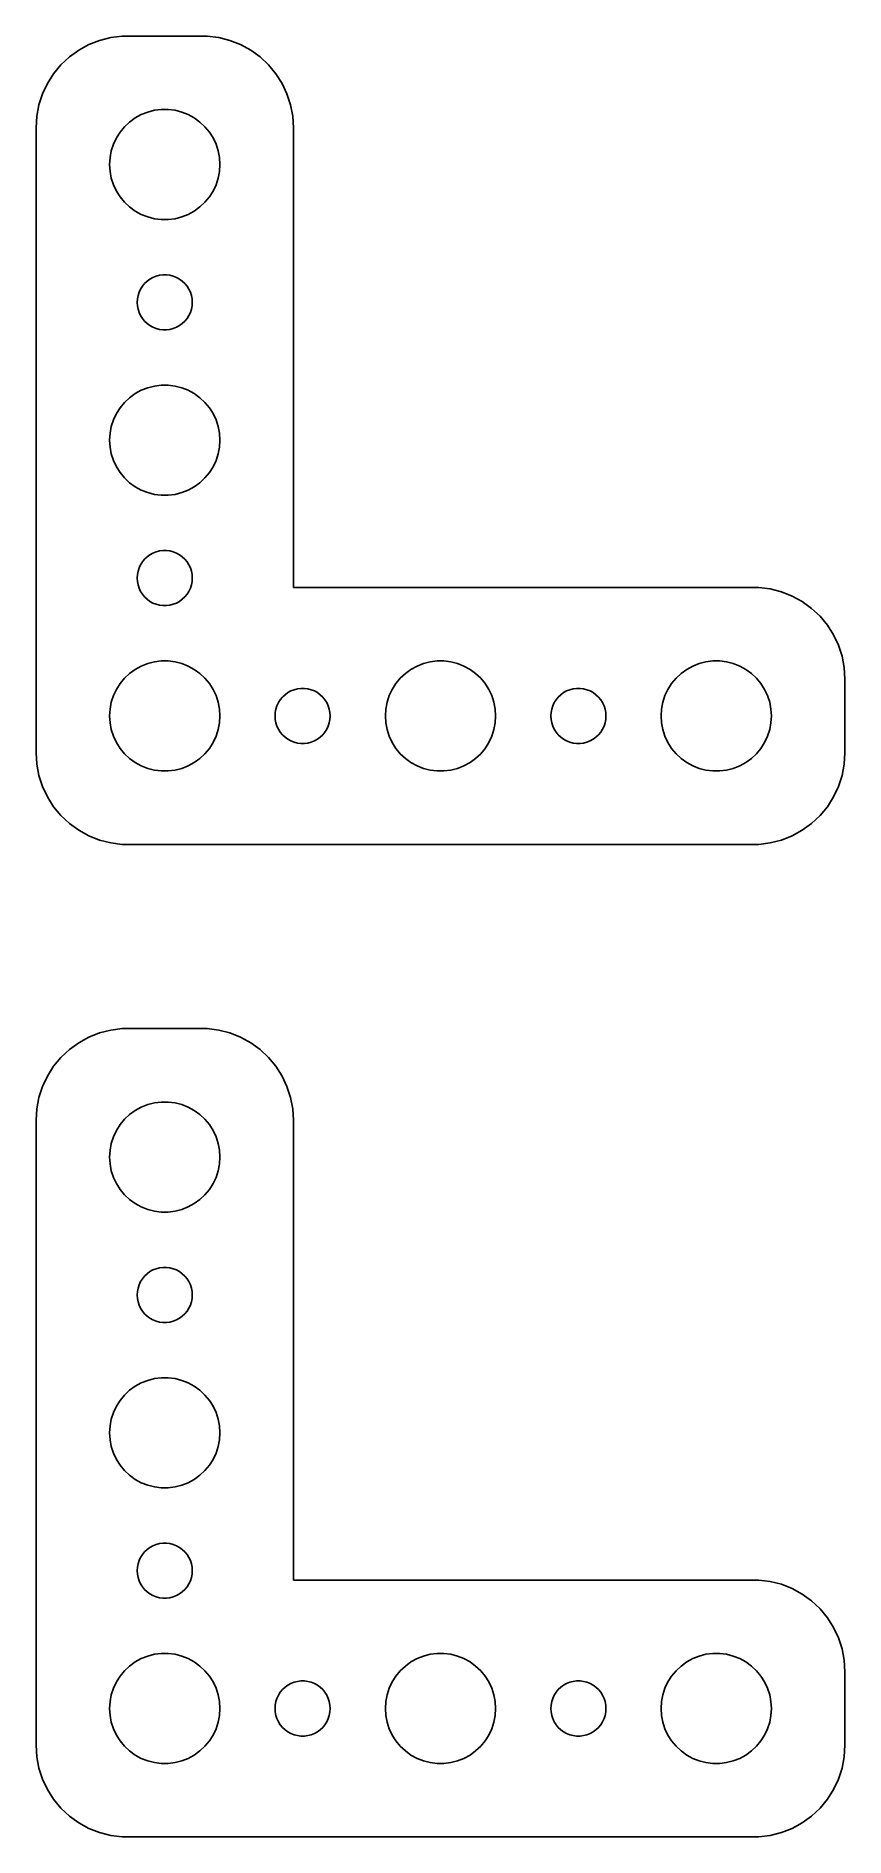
# Model space of a CAD drawing. Header units: metres. Extents: x -22 to 22, y 47 to 145.
import ezdxf

# ---------------------------------------------------------------- set-up
doc = ezdxf.new("R2010")
doc.units = ezdxf.units.M

msp = doc.modelspace()

# ---------------------------------------------------------------- linework, layer by layer
for p, q in [((-19.6791, 144.222), (-20.1871, 143.853)), ((-19.1289, 144.524), (-19.6791, 144.222)), ((-18.5451, 144.755), (-19.1289, 144.524)), ((-17.9369, 144.911), (-18.5451, 144.755)), ((-17.3139, 144.99), (-17.9369, 144.911)), ((-12.686, 144.99), (-17.3139, 144.99)), ((-12.0631, 144.911), (-12.686, 144.99)), ((-11.4549, 144.755), (-12.0631, 144.911)), ((-10.8711, 144.524), (-11.4549, 144.755)), ((-10.3209, 144.222), (-10.8711, 144.524)), ((-9.81287, 143.853), (-10.3209, 144.222)), ((-20.6448, 143.423), (-21.0451, 142.939)), ((-20.1871, 143.853), (-20.6448, 143.423)), ((-9.35515, 143.423), (-9.81287, 143.853)), ((-8.95491, 142.939), (-9.35515, 143.423)), ((-21.3815, 142.409), (-21.6489, 141.841)), ((-21.0451, 142.939), (-21.3815, 142.409)), ((-8.61845, 142.409), (-8.95491, 142.939)), ((-8.3511, 141.841), (-8.61845, 142.409)), ((-21.8429, 141.243), (-21.9606, 140.627)), ((-21.6489, 141.841), (-21.8429, 141.243)), ((-8.15707, 141.243), (-8.3511, 141.841)), ((-8.03941, 140.627), (-8.15707, 141.243)), ((-21.9606, 140.627), (-22, 140)), ((-17.1869, 140.054), (-16.9123, 140.312)), ((-16.9123, 140.312), (-16.6075, 140.533)), ((-16.6075, 140.533), (-16.2773, 140.714)), ((-16.2773, 140.714), (-15.927, 140.853)), ((-15.927, 140.853), (-15.5621, 140.947)), ((-15.5621, 140.947), (-15.1884, 140.994)), ((-15.1884, 140.994), (-14.8116, 140.994)), ((-14.8116, 140.994), (-14.4379, 140.947)), ((-14.4379, 140.947), (-14.0729, 140.853)), ((-14.0729, 140.853), (-13.7227, 140.714)), ((-13.7227, 140.714), (-13.3925, 140.533)), ((-13.3925, 140.533), (-13.0877, 140.312)), ((-13.0877, 140.312), (-12.8131, 140.054)), ((-8, 140), (-8.03941, 140.627)), ((-22, 140), (-22, 106)), ((-17.7893, 139.104), (-17.6289, 139.445)), ((-17.6289, 139.445), (-17.427, 139.763)), ((-17.427, 139.763), (-17.1869, 140.054)), ((-12.8131, 140.054), (-12.5729, 139.763)), ((-12.5729, 139.763), (-12.3711, 139.445)), ((-12.3711, 139.445), (-12.2107, 139.104)), ((-8, 114.99), (-8, 140)), ((-18, 138), (-17.9763, 138.376)), ((-17.9763, 138.376), (-17.9057, 138.746)), ((-17.9057, 138.746), (-17.7893, 139.104)), ((-12.2107, 139.104), (-12.0942, 138.746)), ((-12.0942, 138.746), (-12.0237, 138.376)), ((-12.0237, 138.376), (-12, 138)), ((-17.9763, 137.624), (-18, 138)), ((-17.9057, 137.254), (-17.9763, 137.624)), ((-17.7893, 136.896), (-17.9057, 137.254)), ((-12.0942, 137.254), (-12.2107, 136.896)), ((-12.0237, 137.624), (-12.0942, 137.254)), ((-12, 138), (-12.0237, 137.624)), ((-17.6289, 136.555), (-17.7893, 136.896)), ((-17.427, 136.237), (-17.6289, 136.555)), ((-17.1869, 135.946), (-17.427, 136.237)), ((-12.5729, 136.237), (-12.8131, 135.946)), ((-12.3711, 136.555), (-12.5729, 136.237)), ((-12.2107, 136.896), (-12.3711, 136.555)), ((-16.9123, 135.688), (-17.1869, 135.946)), ((-16.6075, 135.467), (-16.9123, 135.688)), ((-16.2773, 135.286), (-16.6075, 135.467)), ((-15.927, 135.147), (-16.2773, 135.286)), ((-13.7227, 135.286), (-14.0729, 135.147)), ((-13.3925, 135.467), (-13.7227, 135.286)), ((-13.0877, 135.688), (-13.3925, 135.467)), ((-12.8131, 135.946), (-13.0877, 135.688)), ((-15.5621, 135.053), (-15.927, 135.147)), ((-15.1884, 135.006), (-15.5621, 135.053)), ((-14.8116, 135.006), (-15.1884, 135.006)), ((-14.4379, 135.053), (-14.8116, 135.006)), ((-14.0729, 135.147), (-14.4379, 135.053)), ((-16.3145, 131.223), (-16.2135, 131.382)), ((-16.2135, 131.382), (-16.0934, 131.527)), ((-16.0934, 131.527), (-15.9561, 131.656)), ((-15.9561, 131.656), (-15.8037, 131.766)), ((-15.8037, 131.766), (-15.6387, 131.857)), ((-15.6387, 131.857), (-15.4635, 131.927)), ((-15.4635, 131.927), (-15.2811, 131.973)), ((-15.2811, 131.973), (-15.0942, 131.997)), ((-15.0942, 131.997), (-14.9058, 131.997)), ((-14.9058, 131.997), (-14.7189, 131.973)), ((-14.7189, 131.973), (-14.5365, 131.927)), ((-14.5365, 131.927), (-14.3613, 131.857)), ((-14.3613, 131.857), (-14.1963, 131.766)), ((-14.1963, 131.766), (-14.0439, 131.656)), ((-14.0439, 131.656), (-13.9065, 131.527)), ((-13.9065, 131.527), (-13.7865, 131.382)), ((-13.7865, 131.382), (-13.6855, 131.223)), ((-16.5, 130.5), (-16.4882, 130.688)), ((-16.4882, 130.312), (-16.5, 130.5)), ((-16.4882, 130.688), (-16.4529, 130.873)), ((-16.4529, 130.873), (-16.3947, 131.052)), ((-16.3947, 131.052), (-16.3145, 131.223)), ((-13.6855, 131.223), (-13.6053, 131.052)), ((-13.6053, 131.052), (-13.5471, 130.873)), ((-13.5471, 130.873), (-13.5118, 130.688)), ((-13.5118, 130.688), (-13.5, 130.5)), ((-13.5, 130.5), (-13.5118, 130.312)), ((-16.4529, 130.127), (-16.4882, 130.312)), ((-16.3947, 129.948), (-16.4529, 130.127)), ((-16.3145, 129.777), (-16.3947, 129.948)), ((-16.2135, 129.618), (-16.3145, 129.777)), ((-16.0934, 129.473), (-16.2135, 129.618)), ((-15.9561, 129.344), (-16.0934, 129.473)), ((-15.8037, 129.234), (-15.9561, 129.344)), ((-14.0439, 129.344), (-14.1963, 129.234)), ((-13.9065, 129.473), (-14.0439, 129.344)), ((-13.7865, 129.618), (-13.9065, 129.473)), ((-13.6855, 129.777), (-13.7865, 129.618)), ((-13.6053, 129.948), (-13.6855, 129.777)), ((-13.5471, 130.127), (-13.6053, 129.948)), ((-13.5118, 130.312), (-13.5471, 130.127)), ((-15.6387, 129.143), (-15.8037, 129.234)), ((-15.4635, 129.073), (-15.6387, 129.143)), ((-15.2811, 129.027), (-15.4635, 129.073)), ((-15.0942, 129.003), (-15.2811, 129.027)), ((-14.9058, 129.003), (-15.0942, 129.003)), ((-14.7189, 129.027), (-14.9058, 129.003)), ((-14.5365, 129.073), (-14.7189, 129.027)), ((-14.3613, 129.143), (-14.5365, 129.073)), ((-14.1963, 129.234), (-14.3613, 129.143)), ((-16.9123, 125.312), (-16.6075, 125.533)), ((-16.6075, 125.533), (-16.2773, 125.714)), ((-16.2773, 125.714), (-15.927, 125.853)), ((-15.927, 125.853), (-15.5621, 125.947)), ((-15.5621, 125.947), (-15.1884, 125.994)), ((-15.1884, 125.994), (-14.8116, 125.994)), ((-14.8116, 125.994), (-14.4379, 125.947)), ((-14.4379, 125.947), (-14.0729, 125.853)), ((-14.0729, 125.853), (-13.7227, 125.714)), ((-13.7227, 125.714), (-13.3925, 125.533)), ((-13.3925, 125.533), (-13.0877, 125.312)), ((-17.7893, 124.104), (-17.6289, 124.445)), ((-17.6289, 124.445), (-17.427, 124.763)), ((-17.427, 124.763), (-17.1869, 125.054)), ((-17.1869, 125.054), (-16.9123, 125.312)), ((-13.0877, 125.312), (-12.8131, 125.054)), ((-12.8131, 125.054), (-12.5729, 124.763)), ((-12.5729, 124.763), (-12.3711, 124.445)), ((-12.3711, 124.445), (-12.2107, 124.104)), ((-17.9763, 123.376), (-17.9057, 123.746)), ((-17.9057, 123.746), (-17.7893, 124.104)), ((-12.2107, 124.104), (-12.0942, 123.746)), ((-12.0942, 123.746), (-12.0237, 123.376)), ((-18, 123), (-17.9763, 123.376)), ((-17.9763, 122.624), (-18, 123)), ((-17.9057, 122.254), (-17.9763, 122.624)), ((-12.0237, 122.624), (-12.0942, 122.254)), ((-12.0237, 123.376), (-12, 123)), ((-12, 123), (-12.0237, 122.624)), ((-17.7893, 121.896), (-17.9057, 122.254)), ((-17.6289, 121.555), (-17.7893, 121.896)), ((-17.427, 121.237), (-17.6289, 121.555)), ((-12.3711, 121.555), (-12.5729, 121.237)), ((-12.2107, 121.896), (-12.3711, 121.555)), ((-12.0942, 122.254), (-12.2107, 121.896)), ((-17.1869, 120.946), (-17.427, 121.237)), ((-16.9123, 120.688), (-17.1869, 120.946)), ((-16.6075, 120.467), (-16.9123, 120.688)), ((-13.0877, 120.688), (-13.3925, 120.467)), ((-12.8131, 120.946), (-13.0877, 120.688)), ((-12.5729, 121.237), (-12.8131, 120.946)), ((-16.2773, 120.286), (-16.6075, 120.467)), ((-15.927, 120.147), (-16.2773, 120.286)), ((-15.5621, 120.053), (-15.927, 120.147)), ((-15.1884, 120.006), (-15.5621, 120.053)), ((-14.8116, 120.006), (-15.1884, 120.006)), ((-14.4379, 120.053), (-14.8116, 120.006)), ((-14.0729, 120.147), (-14.4379, 120.053)), ((-13.7227, 120.286), (-14.0729, 120.147)), ((-13.3925, 120.467), (-13.7227, 120.286)), ((-16.0934, 116.527), (-15.9561, 116.656)), ((-15.9561, 116.656), (-15.8037, 116.766)), ((-15.8037, 116.766), (-15.6387, 116.857)), ((-15.6387, 116.857), (-15.4635, 116.927)), ((-15.4635, 116.927), (-15.2811, 116.973)), ((-15.2811, 116.973), (-15.0942, 116.997)), ((-15.0942, 116.997), (-14.9058, 116.997)), ((-14.9058, 116.997), (-14.7189, 116.973)), ((-14.7189, 116.973), (-14.5365, 116.927)), ((-14.5365, 116.927), (-14.3613, 116.857)), ((-14.3613, 116.857), (-14.1963, 116.766)), ((-14.1963, 116.766), (-14.0439, 116.656)), ((-14.0439, 116.656), (-13.9065, 116.527)), ((-16.5, 115.5), (-16.4882, 115.688)), ((-16.4882, 115.688), (-16.4529, 115.873)), ((-16.4529, 115.873), (-16.3947, 116.052)), ((-16.3947, 116.052), (-16.3145, 116.223)), ((-16.3145, 116.223), (-16.2135, 116.382)), ((-16.2135, 116.382), (-16.0934, 116.527)), ((-13.9065, 116.527), (-13.7865, 116.382)), ((-13.7865, 116.382), (-13.6855, 116.223)), ((-13.6855, 116.223), (-13.6053, 116.052)), ((-13.6053, 116.052), (-13.5471, 115.873)), ((-13.5471, 115.873), (-13.5118, 115.688)), ((-13.5118, 115.688), (-13.5, 115.5)), ((-16.4882, 115.312), (-16.5, 115.5)), ((-16.4529, 115.127), (-16.4882, 115.312)), ((-16.3947, 114.948), (-16.4529, 115.127)), ((-16.3145, 114.777), (-16.3947, 114.948)), ((-16.2135, 114.618), (-16.3145, 114.777)), ((-13.6855, 114.777), (-13.7865, 114.618)), ((-13.6053, 114.948), (-13.6855, 114.777)), ((-13.5471, 115.127), (-13.6053, 114.948)), ((-13.5118, 115.312), (-13.5471, 115.127)), ((-13.5, 115.5), (-13.5118, 115.312)), ((17.3139, 114.99), (-8, 114.99)), ((17.9369, 114.911), (17.3139, 114.99)), ((18.5451, 114.755), (17.9369, 114.911)), ((19.1289, 114.524), (18.5451, 114.755)), ((-16.0934, 114.473), (-16.2135, 114.618)), ((-15.9561, 114.344), (-16.0934, 114.473)), ((-15.8037, 114.234), (-15.9561, 114.344)), ((-15.6387, 114.143), (-15.8037, 114.234)), ((-15.4635, 114.073), (-15.6387, 114.143)), ((-15.2811, 114.027), (-15.4635, 114.073)), ((-15.0942, 114.003), (-15.2811, 114.027)), ((-14.9058, 114.003), (-15.0942, 114.003)), ((-14.7189, 114.027), (-14.9058, 114.003)), ((-14.5365, 114.073), (-14.7189, 114.027)), ((-14.3613, 114.143), (-14.5365, 114.073)), ((-14.1963, 114.234), (-14.3613, 114.143)), ((-14.0439, 114.344), (-14.1963, 114.234)), ((-13.9065, 114.473), (-14.0439, 114.344)), ((-13.7865, 114.618), (-13.9065, 114.473)), ((19.6791, 114.222), (19.1289, 114.524)), ((20.1871, 113.853), (19.6791, 114.222)), ((20.6448, 113.423), (20.1871, 113.853)), ((21.0451, 112.939), (20.6448, 113.423)), ((21.3815, 112.409), (21.0451, 112.939)), ((21.6489, 111.841), (21.3815, 112.409)), ((21.8429, 111.243), (21.6489, 111.841)), ((-16.2773, 110.714), (-15.927, 110.853)), ((-15.927, 110.853), (-15.5621, 110.947)), ((-15.5621, 110.947), (-15.1884, 110.994)), ((-15.1884, 110.994), (-14.8116, 110.994)), ((-14.8116, 110.994), (-14.4379, 110.947)), ((-14.4379, 110.947), (-14.0729, 110.853)), ((-14.0729, 110.853), (-13.7227, 110.714)), ((-1.27733, 110.714), (-0.92705, 110.853)), ((-0.92705, 110.853), (-0.56213, 110.947)), ((-0.56213, 110.947), (-0.18837, 110.994)), ((-0.18837, 110.994), (0.18837, 110.994)), ((0.18837, 110.994), (0.56213, 110.947)), ((0.56213, 110.947), (0.92705, 110.853)), ((0.92705, 110.853), (1.27733, 110.714)), ((13.7227, 110.714), (14.0729, 110.853)), ((14.0729, 110.853), (14.4379, 110.947)), ((14.4379, 110.947), (14.8116, 110.994)), ((14.8116, 110.994), (15.1884, 110.994)), ((15.1884, 110.994), (15.5621, 110.947)), ((15.5621, 110.947), (15.927, 110.853)), ((15.927, 110.853), (16.2773, 110.714)), ((21.9606, 110.627), (21.8429, 111.243)), ((-17.6289, 109.445), (-17.427, 109.763)), ((-17.427, 109.763), (-17.1869, 110.054)), ((-17.1869, 110.054), (-16.9123, 110.312)), ((-16.9123, 110.312), (-16.6075, 110.533)), ((-16.6075, 110.533), (-16.2773, 110.714)), ((-13.7227, 110.714), (-13.3925, 110.533)), ((-13.3925, 110.533), (-13.0877, 110.312)), ((-13.0877, 110.312), (-12.8131, 110.054)), ((-12.8131, 110.054), (-12.5729, 109.763)), ((-12.5729, 109.763), (-12.3711, 109.445)), ((-2.62891, 109.445), (-2.42705, 109.763)), ((-2.42705, 109.763), (-2.1869, 110.054)), ((-2.1869, 110.054), (-1.91226, 110.312)), ((-1.91226, 110.312), (-1.60747, 110.533)), ((-1.60747, 110.533), (-1.27733, 110.714)), ((1.27733, 110.714), (1.60747, 110.533)), ((1.60747, 110.533), (1.91226, 110.312)), ((1.91226, 110.312), (2.1869, 110.054)), ((2.1869, 110.054), (2.42705, 109.763)), ((2.42705, 109.763), (2.62891, 109.445)), ((12.3711, 109.445), (12.5729, 109.763)), ((12.5729, 109.763), (12.8131, 110.054)), ((12.8131, 110.054), (13.0877, 110.312)), ((13.0877, 110.312), (13.3925, 110.533)), ((13.3925, 110.533), (13.7227, 110.714)), ((16.2773, 110.714), (16.6075, 110.533)), ((16.6075, 110.533), (16.9123, 110.312)), ((16.9123, 110.312), (17.1869, 110.054)), ((17.1869, 110.054), (17.427, 109.763)), ((17.427, 109.763), (17.6289, 109.445)), ((22, 110), (21.9606, 110.627)), ((22, 106), (22, 110)), ((-17.9057, 108.746), (-17.7893, 109.104)), ((-17.7893, 109.104), (-17.6289, 109.445)), ((-12.3711, 109.445), (-12.2107, 109.104)), ((-12.2107, 109.104), (-12.0942, 108.746)), ((-8.81445, 108.723), (-8.71352, 108.882)), ((-8.71352, 108.882), (-8.59344, 109.027)), ((-8.59344, 109.027), (-8.45613, 109.156)), ((-8.45613, 109.156), (-8.30373, 109.266)), ((-8.30373, 109.266), (-8.13866, 109.357)), ((-8.13866, 109.357), (-7.96352, 109.427)), ((-7.96352, 109.427), (-7.78107, 109.473)), ((-7.78107, 109.473), (-7.59418, 109.497)), ((-7.59418, 109.497), (-7.40581, 109.497)), ((-7.40581, 109.497), (-7.21892, 109.473)), ((-7.21892, 109.473), (-7.03647, 109.427)), ((-7.03647, 109.427), (-6.86133, 109.357)), ((-6.86133, 109.357), (-6.69626, 109.266)), ((-6.69626, 109.266), (-6.54385, 109.156)), ((-6.54385, 109.156), (-6.40654, 109.027)), ((-6.40654, 109.027), (-6.28647, 108.882)), ((-6.28647, 108.882), (-6.18553, 108.723)), ((-2.90575, 108.746), (-2.78932, 109.104)), ((-2.78932, 109.104), (-2.62891, 109.445)), ((2.62891, 109.445), (2.78932, 109.104)), ((2.78932, 109.104), (2.90575, 108.746)), ((6.18553, 108.723), (6.28647, 108.882)), ((6.28647, 108.882), (6.40654, 109.027)), ((6.40654, 109.027), (6.54385, 109.156)), ((6.54385, 109.156), (6.69626, 109.266)), ((6.69626, 109.266), (6.86133, 109.357)), ((6.86133, 109.357), (7.03647, 109.427)), ((7.03647, 109.427), (7.21892, 109.473)), ((7.21892, 109.473), (7.40581, 109.497)), ((7.40581, 109.497), (7.59418, 109.497)), ((7.59418, 109.497), (7.78107, 109.473)), ((7.78107, 109.473), (7.96352, 109.427)), ((7.96352, 109.427), (8.13866, 109.357)), ((8.13866, 109.357), (8.30373, 109.266)), ((8.30373, 109.266), (8.45613, 109.156)), ((8.45613, 109.156), (8.59344, 109.027)), ((8.59344, 109.027), (8.71352, 108.882)), ((8.71352, 108.882), (8.81445, 108.723)), ((12.0942, 108.746), (12.2107, 109.104)), ((12.2107, 109.104), (12.3711, 109.445)), ((17.6289, 109.445), (17.7893, 109.104)), ((17.7893, 109.104), (17.9057, 108.746)), ((-18, 108), (-17.9763, 108.376)), ((-17.9763, 107.624), (-18, 108)), ((-17.9763, 108.376), (-17.9057, 108.746)), ((-12.0942, 108.746), (-12.0237, 108.376)), ((-12.0237, 108.376), (-12, 108)), ((-12, 108), (-12.0237, 107.624)), ((-9, 108), (-8.98816, 108.188)), ((-8.98816, 107.812), (-9, 108)), ((-8.98816, 108.188), (-8.95287, 108.373)), ((-8.95287, 107.627), (-8.98816, 107.812)), ((-8.95287, 108.373), (-8.89465, 108.552)), ((-8.89465, 108.552), (-8.81445, 108.723)), ((-6.18553, 108.723), (-6.10533, 108.552)), ((-6.10533, 108.552), (-6.04712, 108.373)), ((-6.04712, 108.373), (-6.01183, 108.188)), ((-6.01183, 107.812), (-6.04712, 107.627)), ((-6.01183, 108.188), (-6, 108)), ((-6, 108), (-6.01183, 107.812)), ((-3, 108), (-2.97633, 108.376)), ((-2.97633, 107.624), (-3, 108)), ((-2.97633, 108.376), (-2.90575, 108.746)), ((2.90575, 108.746), (2.97633, 108.376)), ((2.97633, 108.376), (3, 108)), ((3, 108), (2.97633, 107.624)), ((6, 108), (6.01183, 108.188)), ((6.01183, 107.812), (6, 108)), ((6.01183, 108.188), (6.04712, 108.373)), ((6.04712, 107.627), (6.01183, 107.812)), ((6.04712, 108.373), (6.10533, 108.552)), ((6.10533, 108.552), (6.18553, 108.723)), ((8.81445, 108.723), (8.89465, 108.552)), ((8.89465, 108.552), (8.95287, 108.373)), ((8.95287, 108.373), (8.98816, 108.188)), ((8.98816, 107.812), (8.95287, 107.627)), ((8.98816, 108.188), (9, 108)), ((9, 108), (8.98816, 107.812)), ((12, 108), (12.0237, 108.376)), ((12.0237, 107.624), (12, 108)), ((12.0237, 108.376), (12.0942, 108.746)), ((17.9057, 108.746), (17.9763, 108.376)), ((17.9763, 108.376), (18, 108)), ((18, 108), (17.9763, 107.624)), ((-17.9057, 107.254), (-17.9763, 107.624)), ((-17.7893, 106.896), (-17.9057, 107.254)), ((-17.6289, 106.555), (-17.7893, 106.896)), ((-12.2107, 106.896), (-12.3711, 106.555)), ((-12.0942, 107.254), (-12.2107, 106.896)), ((-12.0237, 107.624), (-12.0942, 107.254)), ((-8.89465, 107.448), (-8.95287, 107.627)), ((-8.81445, 107.277), (-8.89465, 107.448)), ((-8.71352, 107.118), (-8.81445, 107.277)), ((-8.59344, 106.973), (-8.71352, 107.118)), ((-8.45613, 106.844), (-8.59344, 106.973)), ((-8.30373, 106.734), (-8.45613, 106.844)), ((-6.54385, 106.844), (-6.69626, 106.734)), ((-6.40654, 106.973), (-6.54385, 106.844)), ((-6.28647, 107.118), (-6.40654, 106.973)), ((-6.18553, 107.277), (-6.28647, 107.118)), ((-6.10533, 107.448), (-6.18553, 107.277)), ((-6.04712, 107.627), (-6.10533, 107.448)), ((-2.90575, 107.254), (-2.97633, 107.624)), ((-2.78932, 106.896), (-2.90575, 107.254)), ((-2.62891, 106.555), (-2.78932, 106.896)), ((2.78932, 106.896), (2.62891, 106.555)), ((2.90575, 107.254), (2.78932, 106.896)), ((2.97633, 107.624), (2.90575, 107.254)), ((6.10533, 107.448), (6.04712, 107.627)), ((6.18553, 107.277), (6.10533, 107.448)), ((6.28647, 107.118), (6.18553, 107.277)), ((6.40654, 106.973), (6.28647, 107.118)), ((6.54385, 106.844), (6.40654, 106.973)), ((6.69626, 106.734), (6.54385, 106.844)), ((8.45613, 106.844), (8.30373, 106.734)), ((8.59344, 106.973), (8.45613, 106.844)), ((8.71352, 107.118), (8.59344, 106.973)), ((8.81445, 107.277), (8.71352, 107.118)), ((8.89465, 107.448), (8.81445, 107.277)), ((8.95287, 107.627), (8.89465, 107.448)), ((12.0942, 107.254), (12.0237, 107.624)), ((12.2107, 106.896), (12.0942, 107.254)), ((12.3711, 106.555), (12.2107, 106.896)), ((17.7893, 106.896), (17.6289, 106.555)), ((17.9057, 107.254), (17.7893, 106.896)), ((17.9763, 107.624), (17.9057, 107.254)), ((-22, 106), (-21.9606, 105.373)), ((-17.427, 106.237), (-17.6289, 106.555)), ((-17.1869, 105.946), (-17.427, 106.237)), ((-16.9123, 105.688), (-17.1869, 105.946)), ((-12.8131, 105.946), (-13.0877, 105.688)), ((-12.5729, 106.237), (-12.8131, 105.946)), ((-12.3711, 106.555), (-12.5729, 106.237)), ((-8.13866, 106.643), (-8.30373, 106.734)), ((-7.96352, 106.573), (-8.13866, 106.643)), ((-7.78107, 106.527), (-7.96352, 106.573)), ((-7.59418, 106.503), (-7.78107, 106.527)), ((-7.40581, 106.503), (-7.59418, 106.503)), ((-7.21892, 106.527), (-7.40581, 106.503)), ((-7.03647, 106.573), (-7.21892, 106.527)), ((-6.86133, 106.643), (-7.03647, 106.573)), ((-6.69626, 106.734), (-6.86133, 106.643)), ((-2.42705, 106.237), (-2.62891, 106.555)), ((-2.1869, 105.946), (-2.42705, 106.237)), ((-1.91226, 105.688), (-2.1869, 105.946)), ((2.1869, 105.946), (1.91226, 105.688)), ((2.42705, 106.237), (2.1869, 105.946)), ((2.62891, 106.555), (2.42705, 106.237)), ((6.86133, 106.643), (6.69626, 106.734)), ((7.03647, 106.573), (6.86133, 106.643)), ((7.21892, 106.527), (7.03647, 106.573)), ((7.40581, 106.503), (7.21892, 106.527)), ((7.59418, 106.503), (7.40581, 106.503)), ((7.78107, 106.527), (7.59418, 106.503)), ((7.96352, 106.573), (7.78107, 106.527)), ((8.13866, 106.643), (7.96352, 106.573)), ((8.30373, 106.734), (8.13866, 106.643)), ((12.5729, 106.237), (12.3711, 106.555)), ((12.8131, 105.946), (12.5729, 106.237)), ((13.0877, 105.688), (12.8131, 105.946)), ((17.1869, 105.946), (16.9123, 105.688)), ((17.427, 106.237), (17.1869, 105.946)), ((17.6289, 106.555), (17.427, 106.237)), ((21.9606, 105.373), (22, 106)), ((-21.9606, 105.373), (-21.8429, 104.757)), ((-16.6075, 105.467), (-16.9123, 105.688)), ((-16.2773, 105.286), (-16.6075, 105.467)), ((-15.927, 105.147), (-16.2773, 105.286)), ((-15.5621, 105.053), (-15.927, 105.147)), ((-15.1884, 105.006), (-15.5621, 105.053)), ((-14.8116, 105.006), (-15.1884, 105.006)), ((-14.4379, 105.053), (-14.8116, 105.006)), ((-14.0729, 105.147), (-14.4379, 105.053)), ((-13.7227, 105.286), (-14.0729, 105.147)), ((-13.3925, 105.467), (-13.7227, 105.286)), ((-13.0877, 105.688), (-13.3925, 105.467)), ((-1.60747, 105.467), (-1.91226, 105.688)), ((-1.27733, 105.286), (-1.60747, 105.467)), ((-0.92705, 105.147), (-1.27733, 105.286)), ((-0.56213, 105.053), (-0.92705, 105.147)), ((-0.18837, 105.006), (-0.56213, 105.053)), ((0.18837, 105.006), (-0.18837, 105.006)), ((0.56213, 105.053), (0.18837, 105.006)), ((0.92705, 105.147), (0.56213, 105.053)), ((1.27733, 105.286), (0.92705, 105.147)), ((1.60747, 105.467), (1.27733, 105.286)), ((1.91226, 105.688), (1.60747, 105.467)), ((13.3925, 105.467), (13.0877, 105.688)), ((13.7227, 105.286), (13.3925, 105.467)), ((14.0729, 105.147), (13.7227, 105.286)), ((14.4379, 105.053), (14.0729, 105.147)), ((14.8116, 105.006), (14.4379, 105.053)), ((15.1884, 105.006), (14.8116, 105.006)), ((15.5621, 105.053), (15.1884, 105.006)), ((15.927, 105.147), (15.5621, 105.053)), ((16.2773, 105.286), (15.927, 105.147)), ((16.6075, 105.467), (16.2773, 105.286)), ((16.9123, 105.688), (16.6075, 105.467)), ((21.8429, 104.757), (21.9606, 105.373)), ((-21.8429, 104.757), (-21.6489, 104.159)), ((-21.6489, 104.159), (-21.3815, 103.591)), ((21.3815, 103.591), (21.6489, 104.159)), ((21.6489, 104.159), (21.8429, 104.757)), ((-21.3815, 103.591), (-21.0451, 103.061)), ((-21.0451, 103.061), (-20.6448, 102.577)), ((20.6448, 102.577), (21.0451, 103.061)), ((21.0451, 103.061), (21.3815, 103.591)), ((-20.6448, 102.577), (-20.1871, 102.147)), ((-20.1871, 102.147), (-19.6791, 101.778)), ((19.6791, 101.778), (20.1871, 102.147)), ((20.1871, 102.147), (20.6448, 102.577)), ((-19.6791, 101.778), (-19.1289, 101.476)), ((-19.1289, 101.476), (-18.5451, 101.245)), ((-18.5451, 101.245), (-17.9369, 101.089)), ((-17.9369, 101.089), (-17.3139, 101.01)), ((-17.3139, 101.01), (17.3139, 101.01)), ((17.3139, 101.01), (17.9369, 101.089)), ((17.9369, 101.089), (18.5451, 101.245)), ((18.5451, 101.245), (19.1289, 101.476)), ((19.1289, 101.476), (19.6791, 101.778)), ((-19.6791, 90.2216), (-20.1871, 89.8526)), ((-19.1289, 90.5241), (-19.6791, 90.2216)), ((-18.5451, 90.7553), (-19.1289, 90.5241)), ((-17.9369, 90.9114), (-18.5451, 90.7553)), ((-17.3139, 90.9901), (-17.9369, 90.9114)), ((-12.686, 90.9901), (-17.3139, 90.9901)), ((-12.0631, 90.9114), (-12.686, 90.9901)), ((-11.4549, 90.7553), (-12.0631, 90.9114)), ((-10.8711, 90.5241), (-11.4549, 90.7553)), ((-10.3209, 90.2216), (-10.8711, 90.5241)), ((-9.81287, 89.8526), (-10.3209, 90.2216)), ((-20.6448, 89.4227), (-21.0451, 88.9389)), ((-20.1871, 89.8526), (-20.6448, 89.4227)), ((-9.35515, 89.4227), (-9.81287, 89.8526)), ((-8.95491, 88.9389), (-9.35515, 89.4227)), ((-21.3815, 88.4088), (-21.6489, 87.8406)), ((-21.0451, 88.9389), (-21.3815, 88.4088)), ((-8.61845, 88.4088), (-8.95491, 88.9389)), ((-8.3511, 87.8406), (-8.61845, 88.4088)), ((-21.8429, 87.2434), (-21.9606, 86.6267)), ((-21.6489, 87.8406), (-21.8429, 87.2434)), ((-8.15707, 87.2434), (-8.3511, 87.8406)), ((-8.03941, 86.6267), (-8.15707, 87.2434)), ((-21.9606, 86.6267), (-22, 86)), ((-17.1869, 86.0536), (-16.9123, 86.3115)), ((-16.9123, 86.3115), (-16.6075, 86.533)), ((-16.6075, 86.533), (-16.2773, 86.7145)), ((-16.2773, 86.7145), (-15.927, 86.8532)), ((-15.927, 86.8532), (-15.5621, 86.9469)), ((-15.5621, 86.9469), (-15.1884, 86.9941)), ((-15.1884, 86.9941), (-14.8116, 86.9941)), ((-14.8116, 86.9941), (-14.4379, 86.9469)), ((-14.4379, 86.9469), (-14.0729, 86.8532)), ((-14.0729, 86.8532), (-13.7227, 86.7145)), ((-13.7227, 86.7145), (-13.3925, 86.533)), ((-13.3925, 86.533), (-13.0877, 86.3115)), ((-13.0877, 86.3115), (-12.8131, 86.0536)), ((-8, 86), (-8.03941, 86.6267)), ((-22, 86), (-22, 52)), ((-17.7893, 85.1044), (-17.6289, 85.4453)), ((-17.6289, 85.4453), (-17.427, 85.7634)), ((-17.427, 85.7634), (-17.1869, 86.0536)), ((-12.8131, 86.0536), (-12.5729, 85.7634)), ((-12.5729, 85.7634), (-12.3711, 85.4453)), ((-12.3711, 85.4453), (-12.2107, 85.1044)), ((-8, 60.9901), (-8, 86)), ((-18, 84), (-17.9763, 84.376)), ((-17.9763, 84.376), (-17.9057, 84.7461)), ((-17.9057, 84.7461), (-17.7893, 85.1044)), ((-12.2107, 85.1044), (-12.0942, 84.7461)), ((-12.0942, 84.7461), (-12.0237, 84.376)), ((-12.0237, 84.376), (-12, 84)), ((-17.9763, 83.624), (-18, 84)), ((-17.9057, 83.2539), (-17.9763, 83.624)), ((-12.0237, 83.624), (-12.0942, 83.2539)), ((-12, 84), (-12.0237, 83.624)), ((-17.7893, 82.8956), (-17.9057, 83.2539)), ((-17.6289, 82.5547), (-17.7893, 82.8956)), ((-17.427, 82.2366), (-17.6289, 82.5547)), ((-12.3711, 82.5547), (-12.5729, 82.2366)), ((-12.2107, 82.8956), (-12.3711, 82.5547)), ((-12.0942, 83.2539), (-12.2107, 82.8956)), ((-17.1869, 81.9464), (-17.427, 82.2366)), ((-16.9123, 81.6884), (-17.1869, 81.9464)), ((-16.6075, 81.467), (-16.9123, 81.6884)), ((-16.2773, 81.2855), (-16.6075, 81.467)), ((-13.3925, 81.467), (-13.7227, 81.2855)), ((-13.0877, 81.6884), (-13.3925, 81.467)), ((-12.8131, 81.9464), (-13.0877, 81.6884)), ((-12.5729, 82.2366), (-12.8131, 81.9464)), ((-15.927, 81.1468), (-16.2773, 81.2855)), ((-15.5621, 81.0531), (-15.927, 81.1468)), ((-15.1884, 81.0059), (-15.5621, 81.0531)), ((-14.8116, 81.0059), (-15.1884, 81.0059)), ((-14.4379, 81.0531), (-14.8116, 81.0059)), ((-14.0729, 81.1468), (-14.4379, 81.0531)), ((-13.7227, 81.2855), (-14.0729, 81.1468)), ((-16.2135, 77.3817), (-16.0934, 77.5268)), ((-16.0934, 77.5268), (-15.9561, 77.6558)), ((-15.9561, 77.6558), (-15.8037, 77.7665)), ((-15.8037, 77.7665), (-15.6387, 77.8572)), ((-15.6387, 77.8572), (-15.4635, 77.9266)), ((-15.4635, 77.9266), (-15.2811, 77.9734)), ((-15.2811, 77.9734), (-15.0942, 77.997)), ((-15.0942, 77.997), (-14.9058, 77.997)), ((-14.9058, 77.997), (-14.7189, 77.9734)), ((-14.7189, 77.9734), (-14.5365, 77.9266)), ((-14.5365, 77.9266), (-14.3613, 77.8572)), ((-14.3613, 77.8572), (-14.1963, 77.7665)), ((-14.1963, 77.7665), (-14.0439, 77.6558)), ((-14.0439, 77.6558), (-13.9065, 77.5268)), ((-13.9065, 77.5268), (-13.7865, 77.3817)), ((-16.5, 76.5), (-16.4882, 76.688)), ((-16.4882, 76.312), (-16.5, 76.5)), ((-16.4882, 76.688), (-16.4529, 76.873)), ((-16.4529, 76.873), (-16.3947, 77.0522)), ((-16.3947, 77.0522), (-16.3145, 77.2226)), ((-16.3145, 77.2226), (-16.2135, 77.3817)), ((-13.7865, 77.3817), (-13.6855, 77.2226)), ((-13.6855, 77.2226), (-13.6053, 77.0522)), ((-13.6053, 77.0522), (-13.5471, 76.873)), ((-13.5471, 76.873), (-13.5118, 76.688)), ((-13.5118, 76.688), (-13.5, 76.5)), ((-13.5, 76.5), (-13.5118, 76.312)), ((-16.4529, 76.127), (-16.4882, 76.312)), ((-16.3947, 75.9478), (-16.4529, 76.127)), ((-16.3145, 75.7774), (-16.3947, 75.9478)), ((-16.2135, 75.6183), (-16.3145, 75.7774)), ((-16.0934, 75.4732), (-16.2135, 75.6183)), ((-15.9561, 75.3442), (-16.0934, 75.4732)), ((-13.9065, 75.4732), (-14.0439, 75.3442)), ((-13.7865, 75.6183), (-13.9065, 75.4732)), ((-13.6855, 75.7774), (-13.7865, 75.6183)), ((-13.6053, 75.9478), (-13.6855, 75.7774)), ((-13.5471, 76.127), (-13.6053, 75.9478)), ((-13.5118, 76.312), (-13.5471, 76.127)), ((-15.8037, 75.2335), (-15.9561, 75.3442)), ((-15.6387, 75.1427), (-15.8037, 75.2335)), ((-15.4635, 75.0734), (-15.6387, 75.1427)), ((-15.2811, 75.0266), (-15.4635, 75.0734)), ((-15.0942, 75.003), (-15.2811, 75.0266)), ((-14.9058, 75.003), (-15.0942, 75.003)), ((-14.7189, 75.0266), (-14.9058, 75.003)), ((-14.5365, 75.0734), (-14.7189, 75.0266)), ((-14.3613, 75.1427), (-14.5365, 75.0734)), ((-14.1963, 75.2335), (-14.3613, 75.1427)), ((-14.0439, 75.3442), (-14.1963, 75.2335)), ((-16.9123, 71.3115), (-16.6075, 71.533)), ((-16.6075, 71.533), (-16.2773, 71.7145)), ((-16.2773, 71.7145), (-15.927, 71.8532)), ((-15.927, 71.8532), (-15.5621, 71.9469)), ((-15.5621, 71.9469), (-15.1884, 71.9941)), ((-15.1884, 71.9941), (-14.8116, 71.9941)), ((-14.8116, 71.9941), (-14.4379, 71.9469)), ((-14.4379, 71.9469), (-14.0729, 71.8532)), ((-14.0729, 71.8532), (-13.7227, 71.7145)), ((-13.7227, 71.7145), (-13.3925, 71.533)), ((-13.3925, 71.533), (-13.0877, 71.3115)), ((-17.6289, 70.4453), (-17.427, 70.7634)), ((-17.427, 70.7634), (-17.1869, 71.0536)), ((-17.1869, 71.0536), (-16.9123, 71.3115)), ((-13.0877, 71.3115), (-12.8131, 71.0536)), ((-12.8131, 71.0536), (-12.5729, 70.7634)), ((-12.5729, 70.7634), (-12.3711, 70.4453)), ((-17.9763, 69.376), (-17.9057, 69.7461)), ((-17.9057, 69.7461), (-17.7893, 70.1044)), ((-17.7893, 70.1044), (-17.6289, 70.4453)), ((-12.3711, 70.4453), (-12.2107, 70.1044)), ((-12.2107, 70.1044), (-12.0942, 69.7461)), ((-12.0942, 69.7461), (-12.0237, 69.376)), ((-18, 69), (-17.9763, 69.376)), ((-17.9763, 68.624), (-18, 69)), ((-17.9057, 68.2539), (-17.9763, 68.624)), ((-12.0237, 68.624), (-12.0942, 68.2539)), ((-12.0237, 69.376), (-12, 69)), ((-12, 69), (-12.0237, 68.624)), ((-17.7893, 67.8956), (-17.9057, 68.2539)), ((-17.6289, 67.5547), (-17.7893, 67.8956)), ((-12.2107, 67.8956), (-12.3711, 67.5547)), ((-12.0942, 68.2539), (-12.2107, 67.8956)), ((-17.427, 67.2366), (-17.6289, 67.5547)), ((-17.1869, 66.9464), (-17.427, 67.2366)), ((-16.9123, 66.6884), (-17.1869, 66.9464)), ((-16.6075, 66.467), (-16.9123, 66.6884)), ((-13.0877, 66.6884), (-13.3925, 66.467)), ((-12.8131, 66.9464), (-13.0877, 66.6884)), ((-12.5729, 67.2366), (-12.8131, 66.9464)), ((-12.3711, 67.5547), (-12.5729, 67.2366)), ((-16.2773, 66.2855), (-16.6075, 66.467)), ((-15.927, 66.1468), (-16.2773, 66.2855)), ((-15.5621, 66.0531), (-15.927, 66.1468)), ((-15.1884, 66.0059), (-15.5621, 66.0531)), ((-14.8116, 66.0059), (-15.1884, 66.0059)), ((-14.4379, 66.0531), (-14.8116, 66.0059)), ((-14.0729, 66.1468), (-14.4379, 66.0531)), ((-13.7227, 66.2855), (-14.0729, 66.1468)), ((-13.3925, 66.467), (-13.7227, 66.2855)), ((-15.9561, 62.6558), (-15.8037, 62.7665)), ((-15.8037, 62.7665), (-15.6387, 62.8572)), ((-15.6387, 62.8572), (-15.4635, 62.9266)), ((-15.4635, 62.9266), (-15.2811, 62.9734)), ((-15.2811, 62.9734), (-15.0942, 62.997)), ((-15.0942, 62.997), (-14.9058, 62.997)), ((-14.9058, 62.997), (-14.7189, 62.9734)), ((-14.7189, 62.9734), (-14.5365, 62.9266)), ((-14.5365, 62.9266), (-14.3613, 62.8572)), ((-14.3613, 62.8572), (-14.1963, 62.7665)), ((-14.1963, 62.7665), (-14.0439, 62.6558)), ((-16.4882, 61.688), (-16.4529, 61.873)), ((-16.4529, 61.873), (-16.3947, 62.0522)), ((-16.3947, 62.0522), (-16.3145, 62.2226)), ((-16.3145, 62.2226), (-16.2135, 62.3817)), ((-16.2135, 62.3817), (-16.0934, 62.5268)), ((-16.0934, 62.5268), (-15.9561, 62.6558)), ((-14.0439, 62.6558), (-13.9065, 62.5268)), ((-13.9065, 62.5268), (-13.7865, 62.3817)), ((-13.7865, 62.3817), (-13.6855, 62.2226)), ((-13.6855, 62.2226), (-13.6053, 62.0522)), ((-13.6053, 62.0522), (-13.5471, 61.873)), ((-13.5471, 61.873), (-13.5118, 61.688)), ((-16.5, 61.5), (-16.4882, 61.688)), ((-16.4882, 61.312), (-16.5, 61.5)), ((-16.4529, 61.127), (-16.4882, 61.312)), ((-16.3947, 60.9478), (-16.4529, 61.127)), ((-16.3145, 60.7774), (-16.3947, 60.9478)), ((-16.2135, 60.6183), (-16.3145, 60.7774)), ((-13.6855, 60.7774), (-13.7865, 60.6183)), ((-13.6053, 60.9478), (-13.6855, 60.7774)), ((-13.5471, 61.127), (-13.6053, 60.9478)), ((-13.5118, 61.312), (-13.5471, 61.127)), ((-13.5118, 61.688), (-13.5, 61.5)), ((-13.5, 61.5), (-13.5118, 61.312)), ((17.3139, 60.9901), (-8, 60.9901)), ((17.9369, 60.9114), (17.3139, 60.9901)), ((18.5451, 60.7553), (17.9369, 60.9114)), ((19.1289, 60.5241), (18.5451, 60.7553)), ((-16.0934, 60.4732), (-16.2135, 60.6183)), ((-15.9561, 60.3442), (-16.0934, 60.4732)), ((-15.8037, 60.2335), (-15.9561, 60.3442)), ((-15.6387, 60.1427), (-15.8037, 60.2335)), ((-15.4635, 60.0734), (-15.6387, 60.1427)), ((-15.2811, 60.0266), (-15.4635, 60.0734)), ((-15.0942, 60.0029), (-15.2811, 60.0266)), ((-14.9058, 60.0029), (-15.0942, 60.0029)), ((-14.7189, 60.0266), (-14.9058, 60.0029)), ((-14.5365, 60.0734), (-14.7189, 60.0266)), ((-14.3613, 60.1427), (-14.5365, 60.0734)), ((-14.1963, 60.2335), (-14.3613, 60.1427)), ((-14.0439, 60.3442), (-14.1963, 60.2335)), ((-13.9065, 60.4732), (-14.0439, 60.3442)), ((-13.7865, 60.6183), (-13.9065, 60.4732)), ((19.6791, 60.2216), (19.1289, 60.5241)), ((20.1871, 59.8526), (19.6791, 60.2216)), ((20.6448, 59.4227), (20.1871, 59.8526)), ((21.0451, 58.9389), (20.6448, 59.4227)), ((21.3815, 58.4088), (21.0451, 58.9389)), ((21.6489, 57.8406), (21.3815, 58.4088)), ((21.8429, 57.2434), (21.6489, 57.8406)), ((-16.2773, 56.7145), (-15.927, 56.8532)), ((-15.927, 56.8532), (-15.5621, 56.9469)), ((-15.5621, 56.9469), (-15.1884, 56.9941)), ((-15.1884, 56.9941), (-14.8116, 56.9941)), ((-14.8116, 56.9941), (-14.4379, 56.9469)), ((-14.4379, 56.9469), (-14.0729, 56.8532)), ((-14.0729, 56.8532), (-13.7227, 56.7145)), ((-1.27733, 56.7145), (-0.92705, 56.8532)), ((-0.92705, 56.8532), (-0.56213, 56.9469)), ((-0.56213, 56.9469), (-0.18837, 56.9941)), ((-0.18837, 56.9941), (0.18837, 56.9941)), ((0.18837, 56.9941), (0.56213, 56.9469)), ((0.56213, 56.9469), (0.92705, 56.8532)), ((0.92705, 56.8532), (1.27733, 56.7145)), ((13.7227, 56.7145), (14.0729, 56.8532)), ((14.0729, 56.8532), (14.4379, 56.9469)), ((14.4379, 56.9469), (14.8116, 56.9941)), ((14.8116, 56.9941), (15.1884, 56.9941)), ((15.1884, 56.9941), (15.5621, 56.9469)), ((15.5621, 56.9469), (15.927, 56.8532)), ((15.927, 56.8532), (16.2773, 56.7145)), ((21.9606, 56.6267), (21.8429, 57.2434)), ((-17.427, 55.7634), (-17.1869, 56.0536)), ((-17.1869, 56.0536), (-16.9123, 56.3115)), ((-16.9123, 56.3115), (-16.6075, 56.533)), ((-16.6075, 56.533), (-16.2773, 56.7145)), ((-13.7227, 56.7145), (-13.3925, 56.533)), ((-13.3925, 56.533), (-13.0877, 56.3115)), ((-13.0877, 56.3115), (-12.8131, 56.0536)), ((-12.8131, 56.0536), (-12.5729, 55.7634)), ((-2.42705, 55.7634), (-2.1869, 56.0536)), ((-2.1869, 56.0536), (-1.91226, 56.3115)), ((-1.91226, 56.3115), (-1.60747, 56.533)), ((-1.60747, 56.533), (-1.27733, 56.7145)), ((1.27733, 56.7145), (1.60747, 56.533)), ((1.60747, 56.533), (1.91226, 56.3115)), ((1.91226, 56.3115), (2.1869, 56.0536)), ((2.1869, 56.0536), (2.42705, 55.7634)), ((12.5729, 55.7634), (12.8131, 56.0536)), ((12.8131, 56.0536), (13.0877, 56.3115)), ((13.0877, 56.3115), (13.3925, 56.533)), ((13.3925, 56.533), (13.7227, 56.7145)), ((16.2773, 56.7145), (16.6075, 56.533)), ((16.6075, 56.533), (16.9123, 56.3115)), ((16.9123, 56.3115), (17.1869, 56.0536)), ((17.1869, 56.0536), (17.427, 55.7634)), ((22, 56), (21.9606, 56.6267)), ((22, 52), (22, 56)), ((-17.9057, 54.7461), (-17.7893, 55.1044)), ((-17.7893, 55.1044), (-17.6289, 55.4453)), ((-17.6289, 55.4453), (-17.427, 55.7634)), ((-12.5729, 55.7634), (-12.3711, 55.4453)), ((-12.3711, 55.4453), (-12.2107, 55.1044)), ((-12.2107, 55.1044), (-12.0942, 54.7461)), ((-8.81445, 54.7226), (-8.71352, 54.8817)), ((-8.71352, 54.8817), (-8.59344, 55.0268)), ((-8.59344, 55.0268), (-8.45613, 55.1558)), ((-8.45613, 55.1558), (-8.30373, 55.2665)), ((-8.30373, 55.2665), (-8.13866, 55.3572)), ((-8.13866, 55.3572), (-7.96352, 55.4266)), ((-7.96352, 55.4266), (-7.78107, 55.4734)), ((-7.78107, 55.4734), (-7.59418, 55.497)), ((-7.59418, 55.497), (-7.40581, 55.497)), ((-7.40581, 55.497), (-7.21892, 55.4734)), ((-7.21892, 55.4734), (-7.03647, 55.4266)), ((-7.03647, 55.4266), (-6.86133, 55.3572)), ((-6.86133, 55.3572), (-6.69626, 55.2665)), ((-6.69626, 55.2665), (-6.54385, 55.1558)), ((-6.54385, 55.1558), (-6.40654, 55.0268)), ((-6.40654, 55.0268), (-6.28647, 54.8817)), ((-6.28647, 54.8817), (-6.18553, 54.7226)), ((-2.90575, 54.7461), (-2.78932, 55.1044)), ((-2.78932, 55.1044), (-2.62891, 55.4453)), ((-2.62891, 55.4453), (-2.42705, 55.7634)), ((2.42705, 55.7634), (2.62891, 55.4453)), ((2.62891, 55.4453), (2.78932, 55.1044)), ((2.78932, 55.1044), (2.90575, 54.7461)), ((6.18553, 54.7226), (6.28647, 54.8817)), ((6.28647, 54.8817), (6.40654, 55.0268)), ((6.40654, 55.0268), (6.54385, 55.1558)), ((6.54385, 55.1558), (6.69626, 55.2665)), ((6.69626, 55.2665), (6.86133, 55.3572)), ((6.86133, 55.3572), (7.03647, 55.4266)), ((7.03647, 55.4266), (7.21892, 55.4734)), ((7.21892, 55.4734), (7.40581, 55.497)), ((7.40581, 55.497), (7.59418, 55.497)), ((7.59418, 55.497), (7.78107, 55.4734)), ((7.78107, 55.4734), (7.96352, 55.4266)), ((7.96352, 55.4266), (8.13866, 55.3572)), ((8.13866, 55.3572), (8.30373, 55.2665)), ((8.30373, 55.2665), (8.45613, 55.1558)), ((8.45613, 55.1558), (8.59344, 55.0268)), ((8.59344, 55.0268), (8.71352, 54.8817)), ((8.71352, 54.8817), (8.81445, 54.7226)), ((12.0942, 54.7461), (12.2107, 55.1044)), ((12.2107, 55.1044), (12.3711, 55.4453)), ((12.3711, 55.4453), (12.5729, 55.7634)), ((17.427, 55.7634), (17.6289, 55.4453)), ((17.6289, 55.4453), (17.7893, 55.1044)), ((17.7893, 55.1044), (17.9057, 54.7461)), ((-18, 54), (-17.9763, 54.376)), ((-17.9763, 53.624), (-18, 54)), ((-17.9763, 54.376), (-17.9057, 54.7461)), ((-12.0942, 54.7461), (-12.0237, 54.376)), ((-12.0237, 54.376), (-12, 54)), ((-12, 54), (-12.0237, 53.624)), ((-9, 54), (-8.98816, 54.188)), ((-8.98816, 53.812), (-9, 54)), ((-8.98816, 54.188), (-8.95287, 54.373)), ((-8.95287, 54.373), (-8.89465, 54.5522)), ((-8.89465, 54.5522), (-8.81445, 54.7226)), ((-6.18553, 54.7226), (-6.10533, 54.5522)), ((-6.10533, 54.5522), (-6.04712, 54.373)), ((-6.04712, 54.373), (-6.01183, 54.188)), ((-6.01183, 54.188), (-6, 54)), ((-6, 54), (-6.01183, 53.812)), ((-3, 54), (-2.97633, 54.376)), ((-2.97633, 53.624), (-3, 54)), ((-2.97633, 54.376), (-2.90575, 54.7461)), ((2.90575, 54.7461), (2.97633, 54.376)), ((2.97633, 54.376), (3, 54)), ((3, 54), (2.97633, 53.624)), ((6, 54), (6.01183, 54.188)), ((6.01183, 53.812), (6, 54)), ((6.01183, 54.188), (6.04712, 54.373)), ((6.04712, 54.373), (6.10533, 54.5522)), ((6.10533, 54.5522), (6.18553, 54.7226)), ((8.81445, 54.7226), (8.89465, 54.5522)), ((8.89465, 54.5522), (8.95287, 54.373)), ((8.95287, 54.373), (8.98816, 54.188)), ((8.98816, 54.188), (9, 54)), ((9, 54), (8.98816, 53.812)), ((12, 54), (12.0237, 54.376)), ((12.0237, 53.624), (12, 54)), ((12.0237, 54.376), (12.0942, 54.7461)), ((17.9057, 54.7461), (17.9763, 54.376)), ((17.9763, 54.376), (18, 54)), ((18, 54), (17.9763, 53.624)), ((-17.9057, 53.2539), (-17.9763, 53.624)), ((-17.7893, 52.8956), (-17.9057, 53.2539)), ((-12.0942, 53.2539), (-12.2107, 52.8956)), ((-12.0237, 53.624), (-12.0942, 53.2539)), ((-8.95287, 53.627), (-8.98816, 53.812)), ((-8.89465, 53.4478), (-8.95287, 53.627)), ((-8.81445, 53.2774), (-8.89465, 53.4478)), ((-8.71352, 53.1183), (-8.81445, 53.2774)), ((-8.59344, 52.9732), (-8.71352, 53.1183)), ((-8.45613, 52.8442), (-8.59344, 52.9732)), ((-6.40654, 52.9732), (-6.54385, 52.8442)), ((-6.28647, 53.1183), (-6.40654, 52.9732)), ((-6.18553, 53.2774), (-6.28647, 53.1183)), ((-6.10533, 53.4478), (-6.18553, 53.2774)), ((-6.04712, 53.627), (-6.10533, 53.4478)), ((-6.01183, 53.812), (-6.04712, 53.627)), ((-2.90575, 53.2539), (-2.97633, 53.624)), ((-2.78932, 52.8956), (-2.90575, 53.2539)), ((2.90575, 53.2539), (2.78932, 52.8956)), ((2.97633, 53.624), (2.90575, 53.2539)), ((6.04712, 53.627), (6.01183, 53.812)), ((6.10533, 53.4478), (6.04712, 53.627)), ((6.18553, 53.2774), (6.10533, 53.4478)), ((6.28647, 53.1183), (6.18553, 53.2774)), ((6.40654, 52.9732), (6.28647, 53.1183)), ((6.54385, 52.8442), (6.40654, 52.9732)), ((8.59344, 52.9732), (8.45613, 52.8442)), ((8.71352, 53.1183), (8.59344, 52.9732)), ((8.81445, 53.2774), (8.71352, 53.1183)), ((8.89465, 53.4478), (8.81445, 53.2774)), ((8.95287, 53.627), (8.89465, 53.4478)), ((8.98816, 53.812), (8.95287, 53.627)), ((12.0942, 53.2539), (12.0237, 53.624)), ((12.2107, 52.8956), (12.0942, 53.2539)), ((17.9057, 53.2539), (17.7893, 52.8956)), ((17.9763, 53.624), (17.9057, 53.2539)), ((-22, 52), (-21.9606, 51.3733)), ((-17.6289, 52.5547), (-17.7893, 52.8956)), ((-17.427, 52.2366), (-17.6289, 52.5547)), ((-17.1869, 51.9464), (-17.427, 52.2366)), ((-16.9123, 51.6885), (-17.1869, 51.9464)), ((-12.8131, 51.9464), (-13.0877, 51.6885)), ((-12.5729, 52.2366), (-12.8131, 51.9464)), ((-12.3711, 52.5547), (-12.5729, 52.2366)), ((-12.2107, 52.8956), (-12.3711, 52.5547)), ((-8.30373, 52.7335), (-8.45613, 52.8442)), ((-8.13866, 52.6428), (-8.30373, 52.7335)), ((-7.96352, 52.5734), (-8.13866, 52.6428)), ((-7.78107, 52.5266), (-7.96352, 52.5734)), ((-7.59418, 52.503), (-7.78107, 52.5266)), ((-7.40581, 52.503), (-7.59418, 52.503)), ((-7.21892, 52.5266), (-7.40581, 52.503)), ((-7.03647, 52.5734), (-7.21892, 52.5266)), ((-6.86133, 52.6428), (-7.03647, 52.5734)), ((-6.69626, 52.7335), (-6.86133, 52.6428)), ((-6.54385, 52.8442), (-6.69626, 52.7335)), ((-2.62891, 52.5547), (-2.78932, 52.8956)), ((-2.42705, 52.2366), (-2.62891, 52.5547)), ((-2.1869, 51.9464), (-2.42705, 52.2366)), ((-1.91226, 51.6885), (-2.1869, 51.9464)), ((2.1869, 51.9464), (1.91226, 51.6885)), ((2.42705, 52.2366), (2.1869, 51.9464)), ((2.62891, 52.5547), (2.42705, 52.2366)), ((2.78932, 52.8956), (2.62891, 52.5547)), ((6.69626, 52.7335), (6.54385, 52.8442)), ((6.86133, 52.6428), (6.69626, 52.7335)), ((7.03647, 52.5734), (6.86133, 52.6428)), ((7.21892, 52.5266), (7.03647, 52.5734)), ((7.40581, 52.503), (7.21892, 52.5266)), ((7.59418, 52.503), (7.40581, 52.503)), ((7.78107, 52.5266), (7.59418, 52.503)), ((7.96352, 52.5734), (7.78107, 52.5266)), ((8.13866, 52.6428), (7.96352, 52.5734)), ((8.30373, 52.7335), (8.13866, 52.6428)), ((8.45613, 52.8442), (8.30373, 52.7335)), ((12.3711, 52.5547), (12.2107, 52.8956)), ((12.5729, 52.2366), (12.3711, 52.5547)), ((12.8131, 51.9464), (12.5729, 52.2366)), ((13.0877, 51.6885), (12.8131, 51.9464)), ((17.1869, 51.9464), (16.9123, 51.6885)), ((17.427, 52.2366), (17.1869, 51.9464)), ((17.6289, 52.5547), (17.427, 52.2366)), ((17.7893, 52.8956), (17.6289, 52.5547)), ((21.9606, 51.3733), (22, 52)), ((-21.9606, 51.3733), (-21.8429, 50.7566)), ((-16.6075, 51.467), (-16.9123, 51.6885)), ((-16.2773, 51.2855), (-16.6075, 51.467)), ((-15.927, 51.1468), (-16.2773, 51.2855)), ((-15.5621, 51.0531), (-15.927, 51.1468)), ((-15.1884, 51.0059), (-15.5621, 51.0531)), ((-14.8116, 51.0059), (-15.1884, 51.0059)), ((-14.4379, 51.0531), (-14.8116, 51.0059)), ((-14.0729, 51.1468), (-14.4379, 51.0531)), ((-13.7227, 51.2855), (-14.0729, 51.1468)), ((-13.3925, 51.467), (-13.7227, 51.2855)), ((-13.0877, 51.6885), (-13.3925, 51.467)), ((-1.60747, 51.467), (-1.91226, 51.6885)), ((-1.27733, 51.2855), (-1.60747, 51.467)), ((-0.92705, 51.1468), (-1.27733, 51.2855)), ((-0.56213, 51.0531), (-0.92705, 51.1468)), ((-0.18837, 51.0059), (-0.56213, 51.0531)), ((0.18837, 51.0059), (-0.18837, 51.0059)), ((0.56213, 51.0531), (0.18837, 51.0059)), ((0.92705, 51.1468), (0.56213, 51.0531)), ((1.27733, 51.2855), (0.92705, 51.1468)), ((1.60747, 51.467), (1.27733, 51.2855)), ((1.91226, 51.6885), (1.60747, 51.467)), ((13.3925, 51.467), (13.0877, 51.6885)), ((13.7227, 51.2855), (13.3925, 51.467)), ((14.0729, 51.1468), (13.7227, 51.2855)), ((14.4379, 51.0531), (14.0729, 51.1468)), ((14.8116, 51.0059), (14.4379, 51.0531)), ((15.1884, 51.0059), (14.8116, 51.0059)), ((15.5621, 51.0531), (15.1884, 51.0059)), ((15.927, 51.1468), (15.5621, 51.0531)), ((16.2773, 51.2855), (15.927, 51.1468)), ((16.6075, 51.467), (16.2773, 51.2855)), ((16.9123, 51.6885), (16.6075, 51.467)), ((21.8429, 50.7566), (21.9606, 51.3733)), ((-21.8429, 50.7566), (-21.6489, 50.1594)), ((-21.6489, 50.1594), (-21.3815, 49.5912)), ((21.3815, 49.5912), (21.6489, 50.1594)), ((21.6489, 50.1594), (21.8429, 50.7566)), ((-21.3815, 49.5912), (-21.0451, 49.0611)), ((-21.0451, 49.0611), (-20.6448, 48.5773)), ((20.6448, 48.5773), (21.0451, 49.0611)), ((21.0451, 49.0611), (21.3815, 49.5912)), ((-20.6448, 48.5773), (-20.1871, 48.1474)), ((-20.1871, 48.1474), (-19.6791, 47.7784)), ((19.6791, 47.7784), (20.1871, 48.1474)), ((20.1871, 48.1474), (20.6448, 48.5773)), ((-19.6791, 47.7784), (-19.1289, 47.4759)), ((-19.1289, 47.4759), (-18.5451, 47.2447)), ((-18.5451, 47.2447), (-17.9369, 47.0886)), ((-17.9369, 47.0886), (-17.3139, 47.0099)), ((17.3139, 47.0099), (17.9369, 47.0886)), ((17.9369, 47.0886), (18.5451, 47.2447)), ((18.5451, 47.2447), (19.1289, 47.4759)), ((19.1289, 47.4759), (19.6791, 47.7784)), ((-17.3139, 47.0099), (17.3139, 47.0099))]:
    msp.add_line(p, q)

doc.saveas('drawing.dxf')
